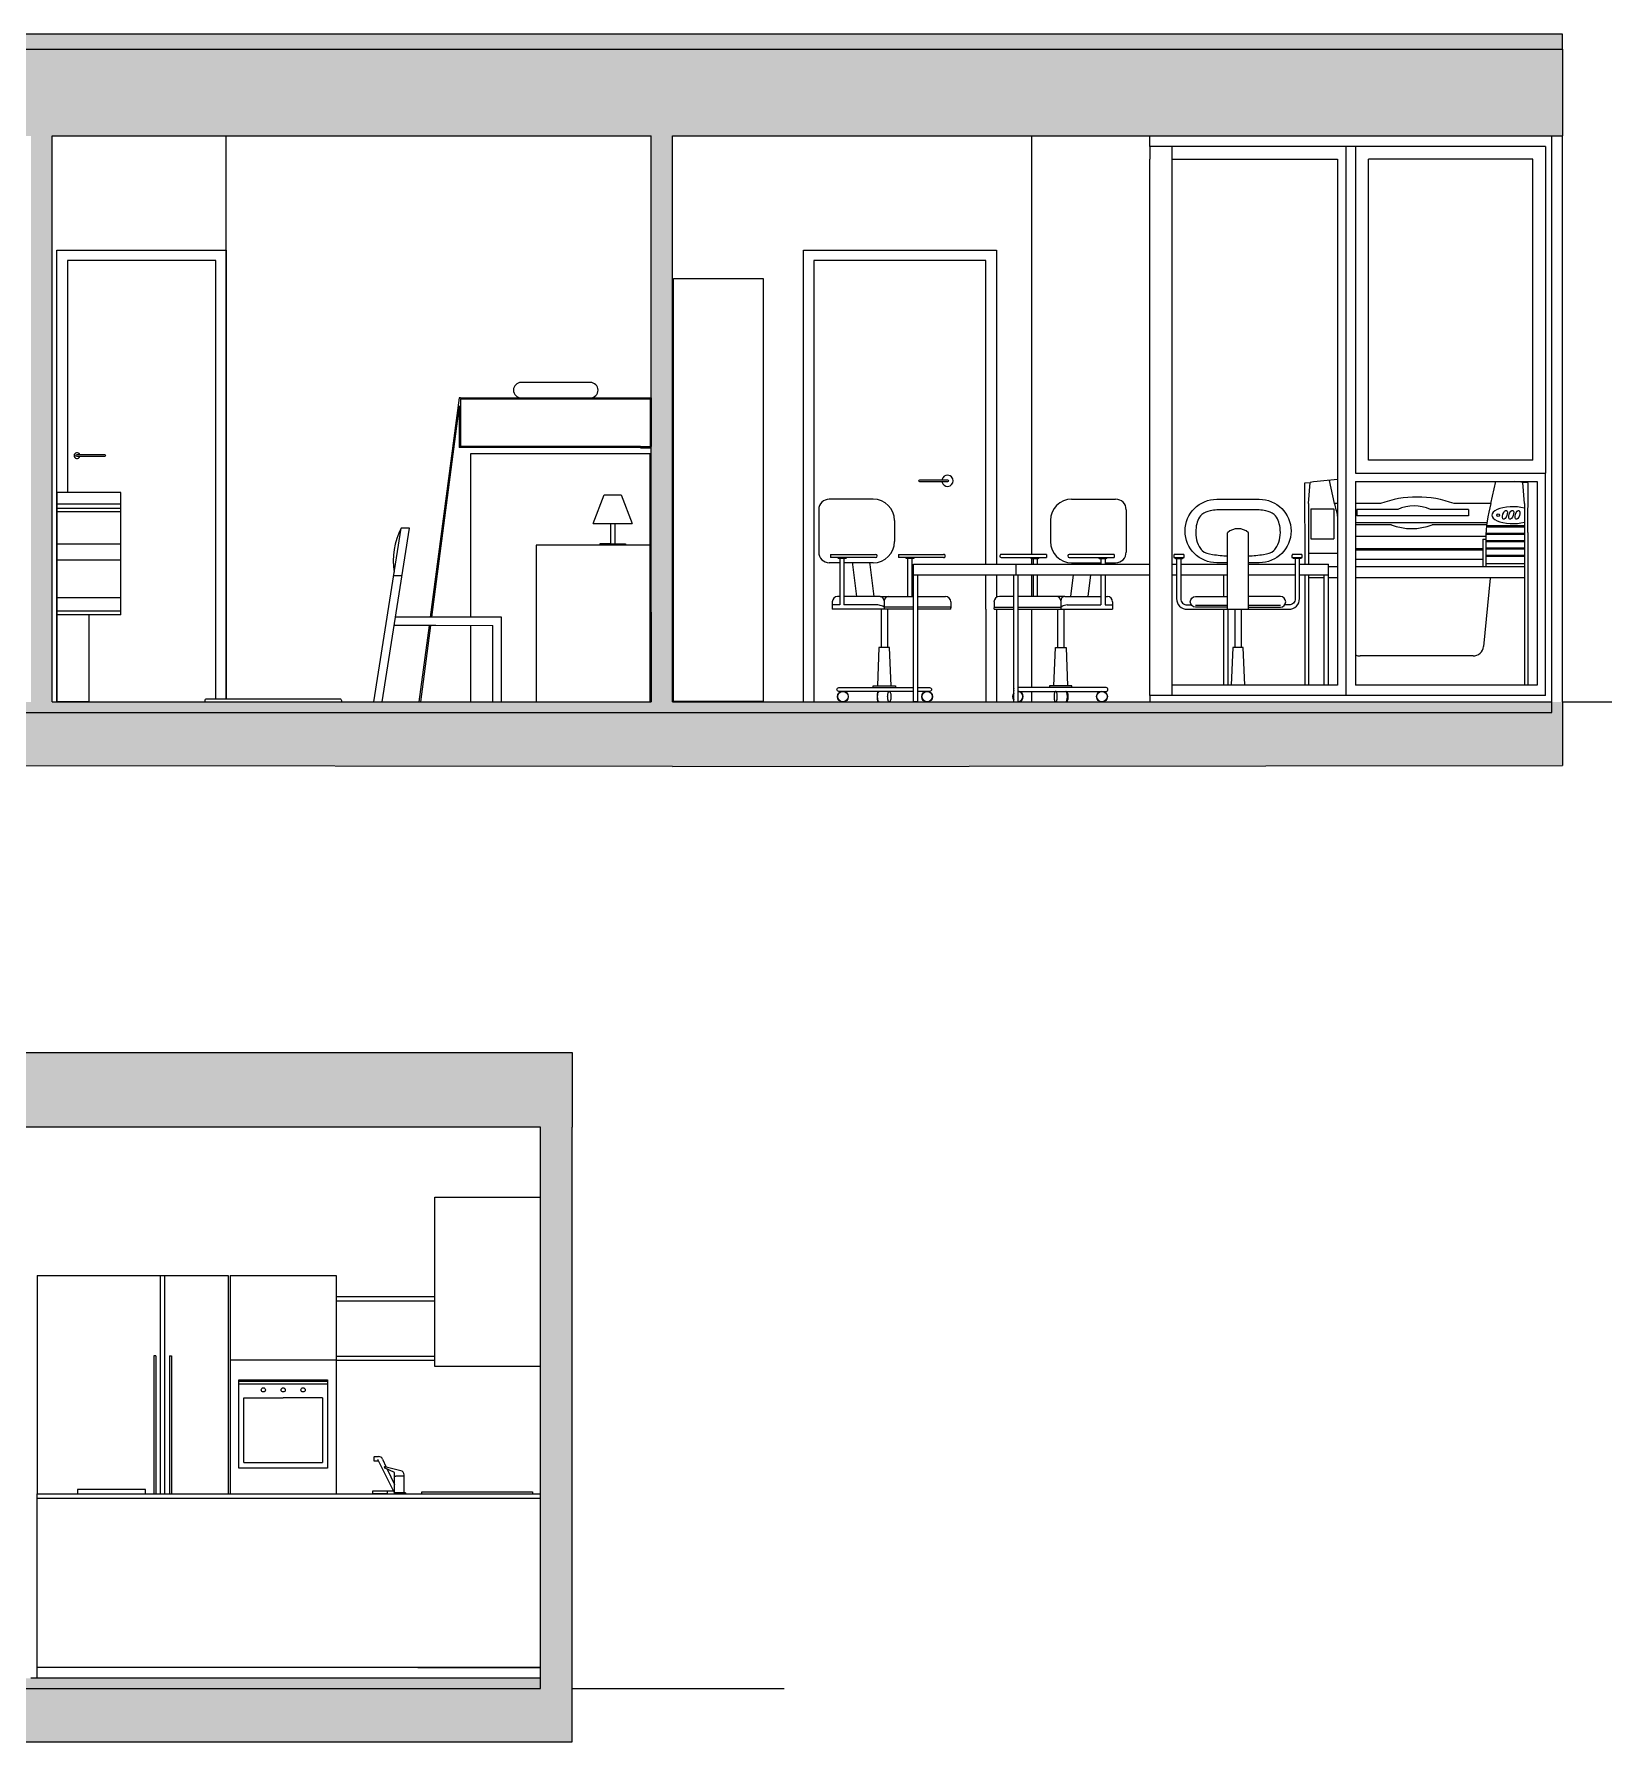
# Model space of a CAD drawing. Header units: inches. Extents: x -198 to 2196, y 2481 to 3286.
# Drawn here: x 638 to 1378, y 2481 to 3286 of the extents above; entities that cross this region are included whole.
import ezdxf

# ---------------------------------------------------------------- set-up
doc = ezdxf.new("R2010")
doc.units = ezdxf.units.IN
doc.header["$MEASUREMENT"] = 0
for name, color, linetype in [('A-DOOR-FULL', 3, 'Continuous'), ('A-FLOOR-LEVL', 3, 'Continuous'), ('A-FURN', 9, 'Continuous'), ('A-GLAZ-FULL', 4, 'Continuous'), ('A-WALL-FULL-EXTR', 1, 'Continuous'), ('A-WALL-FULL-INTR', 2, 'Continuous'), ('campiture muri sezionati', 253, 'Continuous')]:
    doc.layers.add(name, color=color, linetype=linetype)
doc.layers.add('A-SECT-MCUT', color=1, linetype='Continuous', lineweight=25)

msp = doc.modelspace()

# ---------------------------------------------------------------- hatches: boundary and pattern name
at = {"layer": 'campiture muri sezionati'}
h = msp.add_hatch(color=256, dxfattribs=at)
h.dxf.hatch_style = 1
h.paths.add_polyline_path([(1358.92, 3286.47), (61.3, 3286.47), (61.3, 3279.47), (1358.92, 3279.47)])
h = msp.add_hatch(color=256, dxfattribs=at)
h.dxf.hatch_style = 1
h.paths.add_polyline_path([(1358.92, 3279.47), (61.3, 3279.47), (61.3, 3251.47), (61.3, 3238.47), (1358.92, 3238.47)])
h.paths.add_polyline_path([(81.3, 3071.47), (61.3, 3071.51), (61.3, 2971.47), (81.3, 2971.47)])
h.paths.add_polyline_path([(81.3, 3238.47), (61.3, 3238.47), (61.3, 3231.51), (81.3, 3231.51)])
h = msp.add_hatch(color=256, dxfattribs=at)
h.dxf.hatch_style = 1
h.paths.add_polyline_path([(266.42, 3238.47), (255.49, 3238.47), (255.49, 2971.47), (266.42, 2971.47)])
h.paths.add_polyline_path([(556.3, 3238.47), (546.3, 3238.47), (546.3, 2971.47), (556.3, 2971.47)])
h.paths.add_polyline_path([(646.3, 3238.47), (636.3, 3238.47), (636.3, 2971.47), (646.3, 2971.47)])
h.paths.add_polyline_path([(938.92, 3238.47), (928.92, 3238.47), (928.92, 2971.47), (938.92, 2971.47)])
h = msp.add_hatch(color=256, dxfattribs=at)
h.dxf.hatch_style = 1
h.paths.add_polyline_path([(1358.92, 2971.47), (1353.92, 2971.47), (1353.92, 2966.47), (81.3, 2966.47), (81.3, 2971.47), (61.3, 2971.47), (61.3, 2941.1), (262.47, 2941.61), (938.92, 2941.07), (1358.92, 2941.47)])
h.paths.add_polyline_path([(1353.92, 2971.47), (81.3, 2971.47), (81.3, 2966.47), (1353.92, 2966.47)], flags=17)
h = msp.add_hatch(color=256, dxfattribs=at)
h.dxf.hatch_style = 1
h.paths.add_polyline_path([(891.62, 2806.13), (215.56, 2806.13), (215.56, 2771.13), (891.61, 2770.96)])
h.paths.add_polyline_path([(230.02, 2771.13), (215.56, 2771.13), (215.56, 2511.13), (230.02, 2511.13)])
h.paths.add_polyline_path([(891.61, 2510.96), (876.78, 2510.96), (636.3, 2510.96), (230.02, 2511.13), (215.56, 2511.13), (215.56, 2481.13), (891.61, 2480.96)])
h.paths.add_polyline_path([(891.61, 2770.96), (876.78, 2770.97), (876.78, 2510.96), (891.61, 2510.96)])

# ---------------------------------------------------------------- linework, layer by layer
at = {"layer": 'A-DOOR-FULL'}
for p, q in [((648.54, 2971.47), (648.54, 3184.6)), ((648.54, 3184.6), (728.42, 3184.6)), ((728.42, 3184.6), (728.42, 2972.98)), ((1000.75, 3184.6), (1091.84, 3184.6)), ((1000.75, 2971.47), (1000.75, 3184.6)), ((1091.84, 3184.6), (1091.84, 3041.1)), ((723.46, 3179.65), (653.5, 3179.65)), ((653.5, 3179.65), (653.5, 3070.35)), ((723.46, 2972.98), (723.46, 3179.65)), ((1086.88, 3179.65), (1005.71, 3179.65)), ((1005.71, 3179.65), (1005.71, 2971.47)), ((1086.88, 3062.31), (1086.88, 3179.65)), ((1086.88, 3036.47), (1086.88, 3062.31)), ((1091.84, 3041.1), (1091.84, 3036.47)), ((1086.88, 3015.21), (1086.88, 3031.33)), ((1091.84, 3031.33), (1091.84, 3020.77)), ((1086.88, 3015.21), (1086.88, 2971.47)), ((1091.84, 3015.21), (1091.84, 2971.47))]:
    msp.add_line(p, q, dxfattribs=at)
at = {"layer": 'A-FLOOR-LEVL'}
for p, q in [((230.02, 2506.13), (876.78, 2506.13)), ((876.78, 2506.13), (876.78, 2510.96))]:
    msp.add_line(p, q, dxfattribs=at)
msp.add_lwpolyline([(81.3, 2971.47), (81.3, 2966.47), (1353.92, 2966.47), (1353.92, 2971.47)], dxfattribs=at)
at = {"layer": 'A-FURN'}
for p, q in [((939.46, 2971.84), (939.46, 3171.27)), ((939.46, 3171.27), (981.77, 3171.27)), ((981.77, 3171.27), (981.77, 2971.84)), ((838.41, 3111.09), (838.41, 3091.43)), ((838.92, 3114.93), (928.92, 3114.93)), ((838.92, 3114.43), (838.92, 3091.93)), ((838.92, 3114.43), (928.41, 3114.43)), ((843.92, 3114.93), (923.92, 3114.93)), ((928.41, 3114.43), (928.41, 3091.91)), ((928.92, 3114.93), (928.92, 3091.91)), ((843.92, 3091.43), (838.41, 3091.43)), ((843.92, 3091.93), (838.92, 3091.93)), ((923.92, 3091.91), (843.92, 3091.93)), ((923.92, 3091.4), (843.92, 3091.43)), ((923.92, 3091.91), (928.92, 3091.91)), ((923.92, 3091.4), (928.92, 3091.4)), ((901.51, 3055.68), (906.77, 3069.13)), ((906.77, 3069.13), (914.76, 3069.13)), ((914.76, 3069.13), (920.02, 3055.68)), ((1237.39, 3074.77), (1239.84, 3075.06)), ((1237.47, 3036.47), (1237.39, 3074.77)), ((1239.06, 3065.07), (1239.84, 3075.06)), ((1251.4, 3065.07), (1249, 3076.01)), ((1325.13, 3065.07), (1327.41, 3075.47)), ((1340.94, 3065.07), (1340.15, 3075.06)), ((1342.66, 3074.76), (1340.15, 3075.06)), ((1342.59, 3051.47), (1342.66, 3074.76)), ((1007.99, 3062.12), (1007.99, 3042.12)), ((1033.75, 3067.12), (1012.99, 3067.12)), ((1127.31, 3067.12), (1148.06, 3067.12)), ((1153.06, 3062.12), (1153.06, 3042.12)), ((1239.06, 3065.07), (1239.08, 3036.47)), ((1240.12, 3062.59), (1240.12, 3048.44)), ((1240.12, 3062.59), (1251.08, 3062.59)), ((1251.08, 3062.59), (1251.08, 3048.44)), ((1252.83, 3065.07), (1251.4, 3065.07)), ((1273.01, 3065.07), (1261.33, 3065.07)), ((1261.9, 3062.25), (1261.9, 3059.28)), ((1281.16, 3062.25), (1261.9, 3062.25)), ((1314.63, 3062.25), (1296.56, 3062.25)), ((1325.13, 3065.07), (1307.76, 3065.07)), ((1314.63, 3062.25), (1314.63, 3059.28)), ((1340.94, 3065.07), (1340.94, 3035.35)), ((901.51, 3055.68), (920.02, 3055.68)), ((909.77, 3055.68), (909.77, 3046.02)), ((911.77, 3055.68), (911.77, 3046.02)), ((1043.75, 3057.12), (1043.75, 3047.12)), ((1117.31, 3057.12), (1117.31, 3047.12)), ((1323.25, 3056.03), (1261.33, 3056.03)), ((1278.16, 3055.03), (1261.33, 3055.03)), ((1314.63, 3059.28), (1261.9, 3059.28)), ((1323.14, 3055.03), (1297.37, 3055.03)), ((909.77, 3046.02), (904.77, 3046.02)), ((904.77, 3046.02), (904.77, 3045.47)), ((909.77, 3046.02), (911.77, 3046.02)), ((911.77, 3046.02), (916.77, 3046.02)), ((916.77, 3046.02), (916.77, 3045.47)), ((1200.92, 3015.21), (1200.92, 3051.32)), ((1210.72, 3015.21), (1210.72, 3051.32)), ((1240.12, 3048.44), (1251.08, 3048.44)), ((1322.88, 3049.46), (1261.33, 3049.46)), ((1321.26, 3048.27), (1322.7, 3048.27)), ((1321.26, 3048.27), (1321.26, 3035.35)), ((1322.7, 3048.27), (1322.7, 3035.35)), ((1341.03, 3051.47), (1341.03, 2979.47)), ((1342.59, 3051.47), (1342.59, 2979.47)), ((1017.89, 3037.12), (1012.99, 3037.12)), ((1013.6, 3041.1), (1034.85, 3041.1)), ((1013.6, 3041.1), (1013.6, 3039.6)), ((1034.85, 3039.6), (1013.6, 3039.6)), ((1020.71, 3039.2), (1017.4, 3039.2)), ((1017.89, 3039.2), (1017.89, 3031.25)), ((1019.89, 3039.2), (1019.89, 3031.25)), ((1033.75, 3037.12), (1019.89, 3037.12)), ((1024.12, 3036.33), (1024.02, 3037.12)), ((1032.19, 3036.33), (1032.1, 3037.12)), ((1045.65, 3041.1), (1066.9, 3041.1)), ((1045.65, 3041.1), (1045.65, 3039.6)), ((1066.9, 3039.6), (1045.65, 3039.6)), ((1052.75, 3039.2), (1049.45, 3039.2)), ((1049.94, 3039.2), (1049.94, 3031.33)), ((1051.94, 3039.2), (1051.94, 3031.33)), ((1115.4, 3041.1), (1094.16, 3041.1)), ((1094.16, 3039.6), (1115.4, 3039.6)), ((1108.3, 3039.2), (1111.6, 3039.2)), ((1109.12, 3039.2), (1109.12, 3036.47)), ((1111.12, 3039.2), (1111.12, 3036.47)), ((1115.4, 3041.1), (1115.4, 3039.6)), ((1147.45, 3041.1), (1126.21, 3041.1)), ((1126.21, 3039.6), (1147.45, 3039.6)), ((1127.31, 3037.12), (1141.17, 3037.12)), ((1128.86, 3036.33), (1128.96, 3037.12)), ((1136.93, 3036.33), (1137.03, 3037.12)), ((1140.35, 3039.2), (1143.65, 3039.2)), ((1141.17, 3039.2), (1141.17, 3036.47)), ((1143.17, 3039.2), (1143.17, 3036.47)), ((1143.17, 3037.12), (1148.06, 3037.12)), ((1147.45, 3041.1), (1147.45, 3039.6)), ((1176.27, 3039.2), (1179.63, 3039.2)), ((1235.37, 3039.2), (1232, 3039.2)), ((1252.83, 3041.45), (1239.06, 3041.45)), ((1261.33, 3043.91), (1321.26, 3043.91)), ((1261.33, 3043.21), (1321.26, 3043.21)), ((1261.33, 3038.87), (1321.26, 3038.87)), ((1017.89, 3031.33), (1017.89, 3017.21)), ((1019.89, 3031.33), (1019.89, 3017.21)), ((1026.02, 3021.21), (1024.12, 3036.33)), ((1034.09, 3021.21), (1032.19, 3036.33)), ((1049.94, 3031.33), (1049.94, 3021.21)), ((1051.94, 3031.33), (1051.94, 3021.21)), ((1052.75, 3031.47), (1052.75, 3036.47)), ((1052.75, 3036.47), (1164.21, 3036.47)), ((1052.75, 2971.47), (1052.75, 3031.47)), ((1052.75, 3031.47), (1108.31, 3031.47)), ((1054.75, 2971.47), (1054.75, 3031.47)), ((1100.04, 2971.47), (1100.04, 3031.47)), ((1101.09, 3031.47), (1101.09, 3036.47)), ((1102.04, 2971.47), (1102.04, 3031.47)), ((1108.31, 3031.47), (1164.21, 3031.47)), ((1109.12, 3031.47), (1109.12, 3031.33)), ((1109.12, 3031.33), (1109.12, 3021.21)), ((1111.12, 3031.47), (1111.12, 3031.33)), ((1111.12, 3031.33), (1111.12, 3021.21)), ((1126.96, 3021.21), (1128.25, 3031.47)), ((1135.04, 3021.21), (1136.32, 3031.47)), ((1141.17, 3031.47), (1141.17, 3031.25)), ((1141.17, 3031.33), (1141.17, 3017.21)), ((1143.17, 3031.47), (1143.17, 3031.25)), ((1143.17, 3031.33), (1143.17, 3017.21)), ((1174.61, 3036.47), (1176.82, 3036.47)), ((1174.61, 3031.47), (1176.82, 3031.47)), ((1178.82, 3036.47), (1185.47, 3036.47)), ((1178.82, 3031.47), (1185.47, 3031.47)), ((1185.47, 3036.47), (1200.92, 3036.47)), ((1185.47, 3031.47), (1200.92, 3031.47)), ((1199.14, 3021.21), (1199.14, 3031.47)), ((1210.72, 3036.47), (1232.82, 3036.47)), ((1210.72, 3031.47), (1232.82, 3031.47)), ((1234.82, 3036.47), (1248.44, 3036.47)), ((1234.82, 3031.47), (1248.44, 3031.47)), ((1237.57, 2979.47), (1237.48, 3031.47)), ((1239.09, 3031.47), (1239.14, 2979.47)), ((1246.44, 3030.06), (1239.15, 3030.06)), ((1246.44, 2979.47), (1246.44, 3031.47)), ((1248.44, 2979.47), (1248.44, 3036.47)), ((1248.44, 3035.35), (1252.83, 3035.35)), ((1252.83, 3030.06), (1248.44, 3030.06)), ((1261.33, 3035.35), (1341.03, 3035.35)), ((1341.03, 3030.06), (1261.33, 3030.06)), ((1324.77, 3029.87), (1321.67, 2997.61)), ((1340.94, 3036.58), (1322.7, 3036.58)), ((1017.89, 3021.21), (1016.88, 3021.21)), ((1036.9, 3021.21), (1019.89, 3021.21)), ((1036.9, 3021.21), (1040.9, 3021.21)), ((1040.9, 3021.21), (1049.13, 3021.21)), ((1049.13, 3021.21), (1052.75, 3021.21)), ((1054.75, 3021.21), (1067.82, 3021.21)), ((1100.04, 3021.21), (1093.24, 3021.21)), ((1108.31, 3021.21), (1102.04, 3021.21)), ((1111.92, 3021.21), (1108.31, 3021.21)), ((1120.16, 3021.21), (1111.92, 3021.21)), ((1124.16, 3021.21), (1120.16, 3021.21)), ((1124.16, 3021.21), (1141.17, 3021.21)), ((1143.17, 3021.21), (1144.17, 3021.21)), ((928.92, 3013.81), (928.92, 2971.47)), ((1014.38, 3018.71), (1014.38, 3015.21)), ((1017.89, 3017.21), (1014.38, 3017.21)), ((1049.13, 3015.21), (1014.38, 3015.21)), ((1035.8, 3017.21), (1019.89, 3017.21)), ((1037.4, 3015.21), (1037.4, 2997.16)), ((1038.9, 3016.21), (1038.23, 3016.58)), ((1038.9, 3019.21), (1038.9, 3015.21)), ((1038.9, 3019.21), (1038.9, 3017.21)), ((1049.13, 3016.21), (1038.9, 3016.21)), ((1040.4, 3015.21), (1040.4, 2997.16)), ((1052.75, 3016.21), (1049.13, 3016.21)), ((1052.75, 3015.21), (1049.13, 3015.21)), ((1070.37, 3016.21), (1054.75, 3016.21)), ((1070.37, 3015.21), (1054.75, 3015.21)), ((1070.37, 3018.71), (1070.37, 3015.85)), ((1070.37, 3015.21), (1070.37, 3015.85)), ((1090.69, 3018.71), (1090.69, 3015.85)), ((1090.69, 3016.21), (1100.04, 3016.21)), ((1090.69, 3015.21), (1090.69, 3015.85)), ((1090.69, 3015.21), (1100.04, 3015.21)), ((1102.04, 3016.21), (1108.31, 3016.21)), ((1102.04, 3015.21), (1108.31, 3015.21)), ((1108.31, 3016.21), (1111.92, 3016.21)), ((1108.31, 3015.21), (1111.92, 3015.21)), ((1111.92, 3016.21), (1122.16, 3016.21)), ((1111.92, 3015.21), (1146.67, 3015.21)), ((1120.66, 3015.21), (1120.66, 2997.16)), ((1122.16, 3019.21), (1122.16, 3015.21)), ((1122.16, 3019.21), (1122.16, 3017.21)), ((1122.16, 3016.21), (1122.83, 3016.58)), ((1123.66, 3015.21), (1123.66, 2997.16)), ((1125.25, 3017.21), (1141.17, 3017.21)), ((1143.17, 3017.21), (1146.67, 3017.21)), ((1146.67, 3018.71), (1146.67, 3015.21)), ((1185.82, 3017.17), (1200.92, 3017.17)), ((1199.14, 2979.47), (1199.14, 3015.21)), ((1201.14, 2979.47), (1201.14, 3015.21)), ((1204.32, 3015.21), (1204.32, 2997.16)), ((1207.32, 3015.21), (1207.32, 2997.16)), ((1210.72, 3017.17), (1225.82, 3017.17)), ((1316.7, 2993.16), (1263.48, 2993.16)), ((826.78, 2657.96), (826.78, 2737.96)), ((826.78, 2737.96), (876.78, 2737.96)), ((639.3, 2700.96), (729.3, 2700.96)), ((639.3, 2700.96), (639.3, 2597.96)), ((697.3, 2700.96), (697.3, 2597.96)), ((699.3, 2700.96), (699.3, 2597.96)), ((729.3, 2700.96), (729.3, 2597.96)), ((730.3, 2700.96), (730.3, 2597.96)), ((730.3, 2700.96), (780.3, 2700.96)), ((780.3, 2700.96), (780.3, 2597.96)), ((780.3, 2690.96), (826.78, 2690.96)), ((780.3, 2688.96), (826.78, 2688.96)), ((695.22, 2663.04), (694.22, 2663.04)), ((694.22, 2663.04), (694.22, 2597.96)), ((695.22, 2663.04), (695.22, 2597.96)), ((701.64, 2663.04), (702.64, 2663.04)), ((701.64, 2663.04), (701.64, 2597.96)), ((702.64, 2663.04), (702.64, 2597.96)), ((780.3, 2660.96), (730.3, 2660.96)), ((780.3, 2662.96), (826.78, 2662.96)), ((780.3, 2660.96), (826.78, 2660.96)), ((734.45, 2609.99), (734.45, 2651.76)), ((734.45, 2651.76), (776.15, 2651.76)), ((734.45, 2651.06), (776.15, 2651.06)), ((776.15, 2651.76), (776.15, 2609.99)), ((876.78, 2657.96), (826.78, 2657.96)), ((776.15, 2649.66), (734.45, 2649.66)), ((736.79, 2612.7), (736.79, 2643.24)), ((736.79, 2643.24), (755.3, 2643.24)), ((773.82, 2643.24), (755.3, 2643.24)), ((773.82, 2643.24), (773.82, 2612.7)), ((776.15, 2609.99), (734.45, 2609.99)), ((736.79, 2612.7), (773.82, 2612.7)), ((798.17, 2613.41), (798.17, 2615.43)), ((800.34, 2613.41), (798.17, 2613.41)), ((798.27, 2615.53), (800.35, 2615.53)), ((807.81, 2598.46), (799.98, 2614.13)), ((802.16, 2614.38), (803.95, 2610.56)), ((807.81, 2607.96), (803.14, 2610.16)), ((810.8, 2608.85), (803.34, 2610.71)), ((804.43, 2609.55), (807.81, 2602.36)), ((807.81, 2606.25), (807.81, 2607.96)), ((807.81, 2599.46), (807.81, 2606.25)), ((807.81, 2606.25), (808.4, 2606.25)), ((812.31, 2606.25), (808.4, 2606.25)), ((812.31, 2602.46), (812.31, 2606.91)), ((812.31, 2598.46), (812.31, 2602.46)), ((639.3, 2595.96), (639.3, 2597.96)), ((639.3, 2597.96), (876.78, 2597.96)), ((639.3, 2510.96), (639.3, 2595.96)), ((639.3, 2595.96), (876.78, 2595.96)), ((690.42, 2599.96), (658.22, 2599.96)), ((658.22, 2599.96), (658.22, 2597.96)), ((690.42, 2597.96), (690.42, 2599.96)), ((797.62, 2599.3), (807.39, 2599.3)), ((807.81, 2597.96), (807.81, 2599.46)), ((813, 2598.46), (807.81, 2598.46)), ((813, 2598.46), (813, 2597.96)), ((820.66, 2597.96), (820.66, 2598.96)), ((820.66, 2598.96), (872.92, 2598.96)), ((872.92, 2598.96), (872.92, 2597.96)), ((876.78, 2515.96), (639.3, 2515.96)), ((870.78, 2515.96), (744.2, 2515.96)), ((818.78, 2515.96), (876.78, 2515.96))]:
    msp.add_line(p, q, dxfattribs=at)
at = {"layer": 'A-FURN', "linetype": 'Continuous'}
for p, q in [((1323.01, 3054.07), (1340.94, 3054.07)), ((1323.07, 3054.65), (1340.94, 3054.65)), ((1322.7, 3047.7), (1340.94, 3047.7)), ((1322.7, 3047.12), (1340.94, 3047.12)), ((1322.76, 3050.59), (1340.94, 3050.59)), ((1322.79, 3051.17), (1340.94, 3051.17)), ((1322.7, 3044.22), (1340.94, 3044.22)), ((1322.7, 3043.64), (1340.94, 3043.64)), ((1322.7, 3040.75), (1340.94, 3040.75)), ((1322.7, 3040.17), (1340.94, 3040.17))]:
    msp.add_line(p, q, dxfattribs=at)
at = {"layer": 'A-FURN'}
for points in [[(900.26, 3122.16), (867.58, 3122.16, 0.414214), (863.97, 3118.55), (863.97, 3118.55, 0.414214), (867.58, 3114.93), (900.26, 3114.93, 0.414214), (903.87, 3118.55), (903.87, 3118.55, 0.414214)], [(671.03, 3088.19, -1), (671.03, 3087.19), (658.03, 3087.19, -1), (658.03, 3088.19)], [(1068.73, 3076.3, -1), (1068.73, 3075.3), (1055.73, 3075.3, -1), (1055.73, 3076.3)], [(1175.52, 3039.6), (1180.38, 3039.6), (1180.38, 3040.6, 0.414214), (1179.88, 3041.1), (1176.02, 3041.1, 0.414214), (1175.52, 3040.6)], [(1236.12, 3039.6), (1236.12, 3040.6, 0.414214), (1235.62, 3041.1), (1231.76, 3041.1, 0.414214), (1231.26, 3040.6), (1231.26, 3039.6)]]:
    msp.add_lwpolyline(points, format="xyb", close=True, dxfattribs=at)
for points in [[(838.41, 3114.93), (824.68, 3011.47)], [(838.41, 3111.09), (825.29, 3011.47)], [(838.92, 3114.93), (838.41, 3114.93)], [(928.41, 2971.47), (928.41, 3088.59), (843.7, 3088.59), (843.7, 3011.47)], [(648.7, 2971.47), (648.7, 3070.35)], [(678.7, 3070.35), (648.7, 3070.35)], [(678.7, 3012.58), (678.7, 3070.35)], [(678.7, 3064.76), (648.7, 3064.76)], [(678.7, 3062.79), (648.7, 3062.79)], [(678.7, 3061.22), (648.7, 3061.22)], [(798.03, 2971.47), (810.93, 3053.47)], [(802.08, 2971.47), (814.98, 3053.47)], [(814.98, 3053.47), (810.93, 3053.47)], [(678.7, 3045.96), (648.7, 3045.96)], [(928.41, 2971.47), (928.41, 3045.47), (874.61, 3045.47), (874.61, 2971.47)], [(678.7, 3038.39), (648.7, 3038.39)], [(811.43, 3030.92), (807.38, 3030.92)], [(678.7, 3020.6), (648.7, 3020.6)], [(678.7, 3014.37), (648.7, 3014.37)], [(678.7, 3012.58), (648.7, 3012.58)], [(663.7, 2971.47), (663.7, 3012.58)], [(827.31, 3007.53), (807.76, 3007.57)], [(827.83, 3011.47), (808.37, 3011.47)], [(824.16, 3007.53), (819.37, 2971.47)], [(824.77, 3007.53), (820.02, 2971.47)], [(854.28, 3007.46), (827.31, 3007.53)], [(858.27, 3011.47), (827.83, 3011.47)], [(843.7, 3007.49), (843.7, 2971.47), (928.41, 2971.47)], [(854.28, 2971.47), (854.28, 3007.49)], [(858.27, 2971.47), (858.27, 3011.47)], [(1042.1, 2979.11), (1041.4, 2997.16), (1036.4, 2997.16), (1035.7, 2979.11)], [(1118.96, 2979.11), (1119.66, 2997.16), (1124.66, 2997.16), (1125.36, 2979.11)], [(1209, 2979.47), (1208.32, 2997.16), (1203.32, 2997.16), (1202.63, 2979.47)], [(1033.61, 2978.24), (1033.61, 2979.11), (1044.19, 2979.11), (1044.19, 2978.24)], [(1036.52, 2971.48), (1036.39, 2971.52), (1036.26, 2971.63), (1036.14, 2971.82), (1036.03, 2972.07), (1035.93, 2972.38), (1035.85, 2972.73), (1035.8, 2973.13), (1035.76, 2973.55), (1035.75, 2973.98), (1035.76, 2974.42), (1035.8, 2974.84), (1035.85, 2975.23), (1035.93, 2975.59), (1036.03, 2975.9), (1036.14, 2976.15), (1036.26, 2976.33), (1036.39, 2976.45), (1036.52, 2976.48), (1036.27, 2976.48), (1036.14, 2976.45), (1036.01, 2976.33), (1035.89, 2976.15), (1035.78, 2975.9), (1035.68, 2975.59), (1035.6, 2975.23), (1035.55, 2974.84), (1035.51, 2974.42), (1035.5, 2973.98), (1035.51, 2973.55), (1035.55, 2973.13), (1035.6, 2972.73), (1035.68, 2972.38), (1035.78, 2972.07), (1035.89, 2971.82), (1036.01, 2971.63), (1036.14, 2971.52), (1036.27, 2971.48)], [(1047.13, 2978.24), (1052.75, 2978.24)], [(1052.75, 2976.48), (1047.13, 2976.48)], [(1106.31, 2978.24), (1102.04, 2978.24)], [(1102.04, 2976.48), (1106.31, 2976.48)], [(1113.92, 2978.24), (1106.31, 2978.24)], [(1106.31, 2976.48), (1113.92, 2976.48)], [(1127.44, 2978.24), (1127.44, 2979.11), (1116.87, 2979.11), (1116.87, 2978.24)], [(1124.53, 2971.48), (1124.67, 2971.52), (1124.8, 2971.63), (1124.92, 2971.82), (1125.03, 2972.07), (1125.12, 2972.38), (1125.2, 2972.73), (1125.26, 2973.13), (1125.29, 2973.55), (1125.31, 2973.98), (1125.29, 2974.42), (1125.26, 2974.84), (1125.2, 2975.23), (1125.12, 2975.59), (1125.03, 2975.9), (1124.92, 2976.15), (1124.8, 2976.33), (1124.67, 2976.45), (1124.53, 2976.48), (1124.78, 2976.48), (1124.92, 2976.45), (1125.05, 2976.33), (1125.17, 2976.15), (1125.28, 2975.9), (1125.37, 2975.59), (1125.45, 2975.23), (1125.51, 2974.84), (1125.54, 2974.42), (1125.56, 2973.98), (1125.54, 2973.55), (1125.51, 2973.13), (1125.45, 2972.73), (1125.37, 2972.38), (1125.28, 2972.07), (1125.17, 2971.82), (1125.05, 2971.63), (1124.92, 2971.52), (1124.78, 2971.48)], [(663.7, 2971.47), (648.7, 2971.47)], [(939.46, 2971.84), (981.77, 2971.84)], [(1054.75, 2971.47), (1052.75, 2971.47)]]:
    msp.add_lwpolyline(points, dxfattribs=at)
for points in [[(1200.92, 3037.12), (1195.82, 3037.12, -1), (1195.82, 3067.12), (1215.82, 3067.12, -1), (1215.82, 3037.12), (1210.72, 3037.12)], [(1176.82, 3039.2), (1176.82, 3020.21, 0.414214), (1181.82, 3015.21), (1229.82, 3015.21, 0.414214), (1234.82, 3020.21), (1234.82, 3039.2)], [(1178.82, 3039.2), (1178.82, 3020.21, 0.414214), (1181.82, 3017.21), (1183.82, 3017.21)], [(1232.82, 3039.2), (1232.82, 3020.21, -0.414214), (1229.82, 3017.21), (1227.82, 3017.21)], [(1200.92, 3016.21), (1185.82, 3016.21, -1), (1185.82, 3021.21), (1200.92, 3021.21)], [(1210.72, 3016.21), (1225.82, 3016.21, 1), (1225.82, 3021.21), (1210.72, 3021.21)], [(718.43, 2971.47), (718.43, 2972.23, -0.414214), (719.18, 2972.98), (782.03, 2972.98, -0.414214), (782.79, 2972.23), (782.79, 2971.47)], [(1047.13, 2976.48), (1017.49, 2976.48, -1), (1017.49, 2978.24), (1047.13, 2978.24)], [(1054.75, 2978.24), (1060.31, 2978.24, -1), (1060.31, 2976.48), (1054.75, 2976.48)], [(1100.04, 2977.89, 0.332818), (1100.04, 2976.84, 0.332818)], [(1113.92, 2976.48), (1143.56, 2976.48, 1), (1143.56, 2978.24), (1113.92, 2978.24)]]:
    msp.add_lwpolyline(points, format="xyb", dxfattribs=at)
for points in [[(1041.14, 2971.52), (1041.01, 2971.63), (1040.89, 2971.82), (1040.78, 2972.07), (1040.69, 2972.38), (1040.61, 2972.73), (1040.55, 2973.13), (1040.52, 2973.55), (1040.51, 2973.98), (1040.52, 2974.42), (1040.55, 2974.84), (1040.61, 2975.23), (1040.69, 2975.59), (1040.78, 2975.9), (1040.89, 2976.15), (1041.01, 2976.33), (1041.14, 2976.45), (1041.28, 2976.48), (1041.41, 2976.45), (1041.54, 2976.33), (1041.66, 2976.15), (1041.77, 2975.9), (1041.87, 2975.59), (1041.95, 2975.23), (1042, 2974.84), (1042.04, 2974.42), (1042.05, 2973.98), (1042.04, 2973.55), (1042, 2973.13), (1041.95, 2972.73), (1041.87, 2972.38), (1041.77, 2972.07), (1041.66, 2971.82), (1041.54, 2971.63), (1041.41, 2971.52), (1041.28, 2971.48)], [(1119.91, 2971.52), (1120.04, 2971.63), (1120.16, 2971.82), (1120.27, 2972.07), (1120.37, 2972.38), (1120.45, 2972.73), (1120.5, 2973.13), (1120.54, 2973.55), (1120.55, 2973.98), (1120.54, 2974.42), (1120.5, 2974.84), (1120.45, 2975.23), (1120.37, 2975.59), (1120.27, 2975.9), (1120.16, 2976.15), (1120.04, 2976.33), (1119.91, 2976.45), (1119.78, 2976.48), (1119.64, 2976.45), (1119.51, 2976.33), (1119.39, 2976.15), (1119.28, 2975.9), (1119.19, 2975.59), (1119.11, 2975.23), (1119.05, 2974.84), (1119.02, 2974.42), (1119.01, 2973.98), (1119.02, 2973.55), (1119.05, 2973.13), (1119.11, 2972.73), (1119.19, 2972.38), (1119.28, 2972.07), (1119.39, 2971.82), (1119.51, 2971.63), (1119.64, 2971.52), (1119.78, 2971.48)], [(797.62, 2599.3), (804.37, 2599.3), (804.37, 2597.96), (797.62, 2597.96)]]:
    msp.add_lwpolyline(points, close=True, dxfattribs=at)
for centre, radius in [((1328.53, 3059.62), 0.646), ((1019.41, 2974), 2.53), ((1019.41, 2974), 2.43), ((1059.13, 2974), 2.53), ((1059.13, 2974), 2.43), ((1141.64, 2974), 2.53), ((1141.64, 2974), 2.43), ((745.92, 2646.99), 1), ((755.3, 2646.99), 1), ((764.68, 2646.99), 1)]:
    msp.add_circle(centre, radius, dxfattribs=at)
for centre, radius, start, end in [((658.03, 3087.69), 1.38, 21.31687, 338.68313), ((1068.73, 3075.8), 2.66, 190.83973, 169.16027), ((1290, 2636.2), 441.71, 94.82707, 96.51978), ((1290, 2636.2), 441.71, 83.48022, 83.97464), ((1012.99, 3062.12), 5, 90, 180), ((1033.75, 3057.12), 10, 0, 90), ((1127.31, 3057.12), 10, 90, 180), ((1148.06, 3062.12), 5, 0, 90), ((1200.12, 3049.66), 53.55, 10.13159, 16.71771), ((1290.38, 3017.68), 50.47, 69.86733, 110.13267), ((1288.86, 3045.6), 18.34, 65.16914, 114.83086), ((1384.53, 3047.91), 61.83, 163.89309, 179.67403), ((841.71, 3037.97), 34.47, 153.26198, 188.85594), ((1205.82, 3045.8), 7.38, 48.42233, 131.57767), ((1287.76, 3079.96), 26.71, 248.92488, 291.07512), ((1033.75, 3047.12), 10, 270, 0), ((1127.31, 3047.12), 10, 180, 270), ((1012.99, 3042.12), 5, 180, 270), ((1017.37, 3039.6), 0.4, 179.80188, 274.76615), ((1020.67, 3039.6), 0.4, 265.23385, 0.19812), ((1034.85, 3040.35), 0.75, 270, 90), ((1049.42, 3039.6), 0.4, 179.80188, 274.76615), ((1052.72, 3039.6), 0.4, 265.23385, 0.19812), ((1066.9, 3040.35), 0.75, 84.9111, 90), ((1066.94, 3040.35), 0.749, 266.87036, 88.04074), ((1094.16, 3040.35), 0.749, 86.87036, 268.04074), ((1108.33, 3039.6), 0.4, 179.80188, 274.76615), ((1111.63, 3039.6), 0.4, 265.23385, 0.19812), ((1126.21, 3040.35), 0.75, 90, 270), ((1140.38, 3039.6), 0.4, 179.80188, 274.76615), ((1143.68, 3039.6), 0.4, 265.23385, 0.19812), ((1148.06, 3042.12), 5, 270, 0), ((1176.3, 3039.6), 0.4, 179.80188, 274.76615), ((1179.6, 3039.6), 0.4, 265.23385, 0.19812), ((1232.04, 3039.6), 0.4, 179.80188, 274.76615), ((1235.34, 3039.6), 0.4, 265.23385, 0.19812), ((1016.88, 3018.71), 2.5, 90, 180), ((1036.9, 3019.21), 2, 0, 90), ((1040.9, 3019.21), 2, 90, 180), ((1067.78, 3018.62), 2.59, 1.90312, 89.21182), ((1093.27, 3018.62), 2.59, 90.78818, 178.09688), ((1120.16, 3019.21), 2, 0, 90), ((1124.16, 3019.21), 2, 90, 180), ((1144.17, 3018.71), 2.5, 0, 90), ((1035.8, 3012.21), 5, 60.99116, 90), ((1125.25, 3012.21), 5, 90, 119.00884), ((1316.7, 2998.16), 5, 270, 353.67188), ((1263.48, 2998.16), 5, 244.48567, 270), ((1101.93, 2974), 2.53, 138.16189, 221.83811), ((1101.93, 2974), 2.43, 140.86758, 219.13242), ((1101.93, 2974), 2.53, 272.60267, 87.39733), ((1101.93, 2974), 2.43, 272.70984, 87.29016), ((798.27, 2615.43), 0.1, 90, 180), ((800.35, 2613.53), 2, 25.19332, 90), ((803.3, 2610.41), 0.299, 70.82801, 250.82801), ((810.31, 2606.91), 2, 0, 75.65409)]:
    msp.add_arc(centre, radius, start, end, dxfattribs=at)
msp.add_ellipse((1335.54, 3059.59), major_axis=(-9.93, 0), ratio=0.401644, start_param=4.137457, end_param=8.428914, dxfattribs=at)
for centre in [(1331.75, 3059.71), (1334.73, 3059.71), (1337.7, 3059.71)]:
    msp.add_ellipse(centre, major_axis=(0.7, 2.09), ratio=0.442953, dxfattribs=at)
msp.add_open_spline([(1210.72, 3040.36), (1213.06, 3040.48), (1217.18, 3040.84), (1222.32, 3041.94), (1225.55, 3046.66), (1226.36, 3052.86), (1224.05, 3059.92), (1219.32, 3061.67), (1216.87, 3061.98), (1215.82, 3062.12), (1209.15, 3062.12), (1202.48, 3062.12), (1195.82, 3062.12), (1194.77, 3061.98), (1192.31, 3061.67), (1187.59, 3059.92), (1185.28, 3052.86), (1186.08, 3046.66), (1189.31, 3041.94), (1194.46, 3040.84), (1198.58, 3040.48), (1200.92, 3040.36)], degree=3, knots=[0.037721, 0.037721, 0.037721, 0.037721, 0.108644, 0.161264, 0.184348, 0.274771, 0.342265, 0.384845, 0.416902, 0.416902, 0.416902, 1.416902, 1.416902, 1.416902, 1.448959, 1.49154, 1.559033, 1.649456, 1.672541, 1.725161, 1.796083, 1.796083, 1.796083, 1.796083], dxfattribs=at)
at = {"layer": 'A-GLAZ-FULL'}
for p, q in [((1353.92, 2971.47), (1353.92, 3238.47)), ((1353.92, 3238.47), (1358.92, 3238.47)), ((1358.92, 2971.47), (1358.92, 3238.47))]:
    msp.add_line(p, q, dxfattribs=at)
at = {"layer": 'A-GLAZ-FULL', "ltscale": 0.1}
for p, q in [((1253.83, 3233.47), (1164.21, 3233.47)), ((1350.92, 3233.47), (1253.83, 3233.47)), ((1256.83, 2974.47), (1256.83, 3233.47)), ((1261.33, 3233.47), (1261.33, 3079.47)), ((1350.92, 3233.47), (1350.92, 3079.47)), ((1174.61, 3227.47), (1252.83, 3227.47)), ((1252.83, 3227.47), (1252.83, 2979.47)), ((1267.33, 3085.47), (1267.33, 3227.47)), ((1344.92, 3227.47), (1267.33, 3227.47)), ((1344.92, 3085.47), (1344.92, 3227.47)), ((1344.92, 3085.47), (1267.33, 3085.47)), ((1261.33, 3079.47), (1350.92, 3079.47)), ((1350.92, 2974.47), (1350.92, 3079.47)), ((1261.33, 3075.47), (1346.92, 3075.47)), ((1261.33, 3075.47), (1261.33, 2979.47)), ((1346.92, 3075.47), (1346.92, 2979.47)), ((1350.92, 2974.47), (1164.21, 2974.47)), ((1252.83, 2979.47), (1174.61, 2979.47)), ((1346.92, 2979.47), (1261.33, 2979.47))]:
    msp.add_line(p, q, dxfattribs=at)
at = {"layer": 'A-GLAZ-FULL'}
for points in [[(1164.21, 3233.47), (1164.21, 3227.47)], [(1174.61, 3233.47), (1174.61, 3227.47)], [(1164.21, 2974.47), (1164.21, 3227.47)], [(1174.61, 3227.47), (1174.61, 2974.47)]]:
    msp.add_lwpolyline(points, dxfattribs=at)
at = {"layer": 'A-SECT-MCUT'}
for points in [[(1164.21, 3233.47), (1164.21, 3238.47)], [(1164.21, 2974.47), (1164.21, 2971.47)]]:
    msp.add_lwpolyline(points, dxfattribs=at)
at = {"layer": 'A-WALL-FULL-EXTR'}
for p, q in [((1358.92, 3286.47), (61.3, 3286.47)), ((61.3, 3279.47), (1358.92, 3279.47)), ((1358.92, 3279.47), (1358.92, 3286.47)), ((1358.92, 3279.47), (1358.92, 3238.47)), ((646.3, 3238.47), (928.92, 3238.47)), ((938.92, 3238.47), (1358.92, 3238.47)), ((646.3, 2971.47), (928.92, 2971.47)), ((938.92, 2971.47), (1353.92, 2971.47)), ((1358.92, 2971.47), (1358.92, 2941.47)), ((1358.92, 2971.47), (1458.92, 2971.47)), ((938.92, 2941.07), (262.47, 2941.61)), ((938.92, 2941.07), (1358.92, 2941.47)), ((215.56, 2806.13), (891.62, 2806.13)), ((891.62, 2806.13), (891.61, 2770.96)), ((230.02, 2771.13), (876.78, 2771.13)), ((876.78, 2510.96), (876.78, 2770.97)), ((891.61, 2510.96), (891.61, 2770.96)), ((876.78, 2510.96), (636.3, 2510.96)), ((891.61, 2480.96), (891.61, 2510.96)), ((891.61, 2506.13), (991.61, 2506.13)), ((215.56, 2481.13), (891.61, 2480.96))]:
    msp.add_line(p, q, dxfattribs=at)
at = {"layer": 'A-WALL-FULL-INTR'}
for p, q in [((646.3, 2971.47), (646.3, 3238.47)), ((928.92, 2971.47), (928.92, 3238.47)), ((938.92, 2971.47), (938.92, 3238.47)), ((1108.53, 3041.1), (1108.53, 3238.47)), ((1108.53, 3036.47), (1108.53, 3039.2)), ((1108.53, 3021.21), (1108.53, 3031.47)), ((1108.53, 2978.24), (1108.53, 3015.21)), ((1108.53, 2971.47), (1108.53, 2976.48))]:
    msp.add_line(p, q, dxfattribs=at)
msp.add_lwpolyline([(728.4, 2972.98), (728.4, 3238.47)], dxfattribs=at)

doc.saveas('drawing.dxf')
